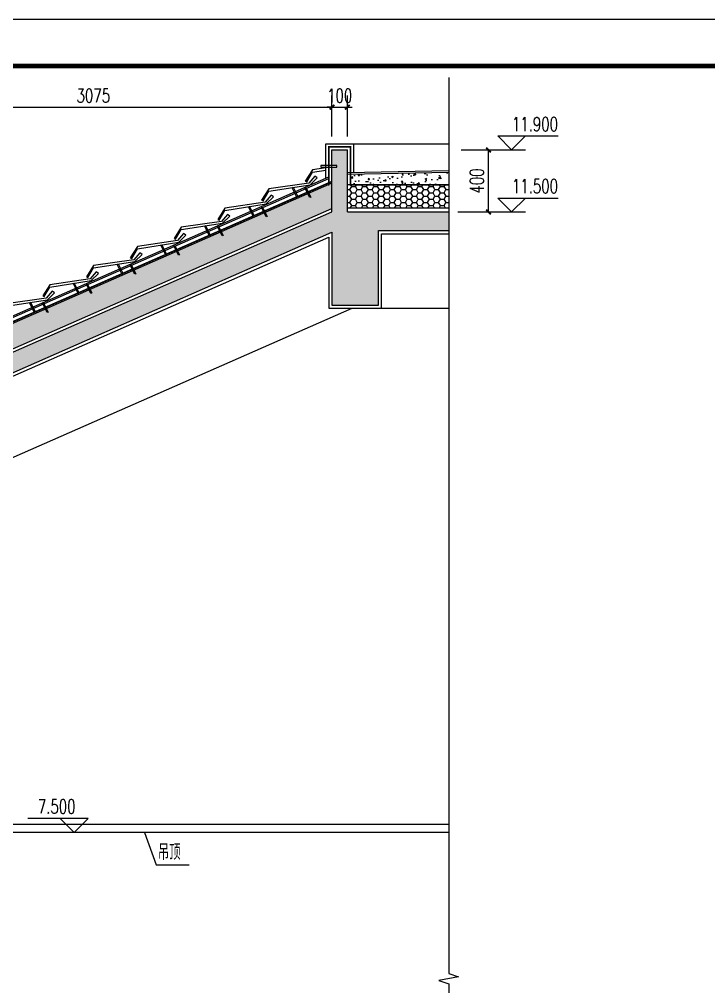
# Model space of a CAD drawing. Extents: x 63793 to 231107, y 20849 to 337643.
# Drawn here: x 147831 to 152272, y 53604 to 59841 of the extents above; entities that cross this region are included whole.
import ezdxf

# ---------------------------------------------------------------- set-up
doc = ezdxf.new("R2010")
doc.units = 0
doc.header["$LTSCALE"] = 1000
doc.header["$MEASUREMENT"] = 0
doc.linetypes.add('CONTINOUS', pattern=[0])
doc.linetypes.add('DASH', pattern=[0.35, 0.25, -0.1])
for name, color, linetype in [('DIM_ELEV', 3, 'Continuous'), ('DIM_LEAD', 3, 'Continuous'), ('DIM_SYMB', 3, 'Continuous'), ('PUB_DIM', 3, 'Continuous'), ('PUB_TEXT', 7, 'Continuous'), ('PUB_TITLE', 4, 'Continuous'), ('SURFACE', 6, 'Continuous'), ('WALL', 2, 'Continuous'), ('填充', 8, 'Continuous'), ('干挂', 155, 'Continuous')]:
    doc.layers.add(name, color=color, linetype=linetype)
doc.styles.add('_TCH_DIM', font='SIMPLEX', dxfattribs={"bigfont": 'GBCBIG'})
doc.styles.add('_TCH_DIM_T3', font='SIMPLEX', dxfattribs={"width": 0.705882, "bigfont": 'GBCBIG'})
doc.dimstyles.new('_TCH_ARCH&&30', dxfattribs={"dimtxt": 89.25, "dimasz": 30, "dimexe": 75, "dimexo": 90, "dimgap": 30, "dimtad": 1, "dimdec": 0, "dimzin": 0, "dimdsep": 46, "dimtxsty": '_TCH_DIM_T3', "dimblk": 'ARCHTICK', "dimcen": 0.09, "dimclrt": 7, "dimazin": 2, "dimtfac": 1, "dimtdec": 0, "dimtix": 1, "dimtmove": 2, "dimatfit": 3, "dimldrblk": 'ARCHTICK', "dimfxl": 0, "dimtolj": 1, "dimtzin": 0, "dimarcsym": 0})

# ---------------------------------------------------------------- blocks, each defined once
blk = doc.blocks.new('_ArchTick')
at = {"color": 0, "linetype": 'ByBlock', "const_width": 0.4}
blk.add_lwpolyline([(-0.5, -0.5), (0.5, 0.5)], dxfattribs=at)
blk = doc.blocks.new('*D359')
at = {"layer": 'Defpoints', "color": 0, "transparency": 16777216}
for p in [(149944.6, 59274.5), (149844.6, 58995.9), (149944.6, 58995.9)]:
    blk.add_point(p, dxfattribs=at)
at = {"layer": 'PUB_DIM', "color": 0, "lineweight": -2, "transparency": 16777216}
for p, q in [((149844.6, 59085.9), (149844.6, 59349.5)), ((149944.6, 59085.9), (149944.6, 59349.5)), ((149844.6, 59274.5), (149814.6, 59274.5)), ((149844.6, 59274.5), (149944.6, 59274.5)), ((149944.6, 59274.5), (149974.6, 59274.5))]:
    blk.add_line(p, q, dxfattribs=at)
at = {"layer": 'PUB_DIM', "color": 0, "lineweight": -2, "transparency": 16777216, "xscale": 30, "yscale": 30, "zscale": 30}
blk.add_blockref('_ArchTick', (149844.6, 59274.5), dxfattribs=at)
at = {"layer": 'PUB_DIM', "color": 0, "lineweight": -2, "transparency": 16777216, "xscale": 30, "yscale": 30, "zscale": 30, "rotation": 180}
blk.add_blockref('_ArchTick', (149944.6, 59274.5), dxfattribs=at)
at = {"layer": 'PUB_DIM', "color": 7, "transparency": 16777216, "insert": (149894.6, 59349.2), "char_height": 89.25, "attachment_point": 5, "style": '_TCH_DIM_T3'}
blk.add_mtext('\\A1;100', dxfattribs=at)
blk = doc.blocks.new('*D360')
at = {"layer": 'Defpoints', "color": 0, "transparency": 16777216}
for p in [(149844.6, 59274.5), (146769.6, 58995.9), (149844.6, 58995.9)]:
    blk.add_point(p, dxfattribs=at)
at = {"layer": 'PUB_DIM', "color": 0, "lineweight": -2, "transparency": 16777216}
for p, q in [((146769.6, 59085.9), (146769.6, 59349.5)), ((149844.6, 59085.9), (149844.6, 59349.5)), ((146769.6, 59274.5), (149844.6, 59274.5))]:
    blk.add_line(p, q, dxfattribs=at)
at = {"layer": 'PUB_DIM', "color": 0, "lineweight": -2, "transparency": 16777216, "xscale": 30, "yscale": 30, "zscale": 30, "rotation": 180}
blk.add_blockref('_ArchTick', (146769.6, 59274.5), dxfattribs=at)
at = {"layer": 'PUB_DIM', "color": 0, "lineweight": -2, "transparency": 16777216, "xscale": 30, "yscale": 30, "zscale": 30}
blk.add_blockref('_ArchTick', (149844.6, 59274.5), dxfattribs=at)
at = {"layer": 'PUB_DIM', "color": 7, "transparency": 16777216, "insert": (148307.1, 59349.2), "char_height": 89.25, "attachment_point": 5, "style": '_TCH_DIM_T3'}
blk.add_mtext('\\A1;3075', dxfattribs=at)
blk = doc.blocks.new('*D364')
at = {"layer": 'Defpoints', "color": 0, "transparency": 16777216}
for p in [(150635.1, 58998.9), (150853.2, 58998.9), (150635.1, 58598.9)]:
    blk.add_point(p, dxfattribs=at)
at = {"layer": 'PUB_DIM', "color": 0, "lineweight": -2, "transparency": 16777216}
for p, q in [((150725.1, 58998.9), (150928.2, 58998.9)), ((150853.2, 58598.9), (150853.2, 58998.9)), ((150725.1, 58598.9), (150928.2, 58598.9))]:
    blk.add_line(p, q, dxfattribs=at)
at = {"layer": 'PUB_DIM', "color": 0, "lineweight": -2, "transparency": 16777216, "xscale": 30, "yscale": 30, "zscale": 30}
for p, rotation in [((150853.2, 58998.9), 90), ((150853.2, 58598.9), 270)]:
    blk.add_blockref('_ArchTick', p, dxfattribs=dict(at, rotation=rotation))
at = {"layer": 'PUB_DIM', "color": 7, "transparency": 16777216, "insert": (150778.6, 58798.9), "char_height": 89.25, "attachment_point": 5, "rotation": 90, "style": '_TCH_DIM_T3'}
blk.add_mtext('\\A1;400', dxfattribs=at)

msp = doc.modelspace()

# ---------------------------------------------------------------- hatches: boundary and pattern name
at = {"layer": '填充'}
h = msp.add_hatch(dxfattribs=at)
h.set_pattern_fill('钢筋混凝土', color=256, scale=30, style=0)
h.set_pattern_definition([(45, (-55094.36, 196788.39), (-53.033009, 53.033009), []), (50, (-55094.36, 196788.39), (215.17805, -18.82564), [22.5, -247.5]), (355, (-55094.36, 196788.4), (-41.6254, 225.65764), [18, -198]), (100.4514, (-55076.43, 196786.82), (173.55281, 206.83186), [19.12206, -210.34263]), (46.1842, (-55094.36, 196848.4), (320.17231, -49.6557), [33.75, -371.25]), (96.6356, (-55067.68, 196844.25), (280.3988, 292.23536), [28.6831, -315.5139]), (351.1842, (-55094.36, 196848.4), (280.3986, 292.2356), [27, -297]), (21, (-55064.36, 196833.39), (179.07212, -120.78567), [22.5, -247.5]), (326, (-55064.36, 196833.4), (72.9946, 217.54501), [18, -198]), (71.4514, (-55049.44, 196823.32), (252.06679, 96.75915), [19.12206, -210.34263]), (37.5, (-55094.36, 196788.39), (3.647957, 99.868156), [0, -195.6, 0, -201, 0, -198.75]), (7.5, (-55094.36, 196788.39), (78.92086, 118.323514), [0, -114.6, 0, -191.1, 0, -75.75]), (327.5, (-55161.26, 196788.39), (160.14673, -6.766462), [0, -75, 0, -234, 0, -310.5]), (317.5, (-55191.26, 196788.39), (174.95585, 30.031495), [0, -97.5, 0, -155.4, 0, -220.5])])
h.paths.add_polyline_path([(146819.6, 57137.5), (146769.6, 57115.5), (146769.6, 55892.7), (146819.6, 55892.7)], flags=17)
h.paths.add_polyline_path([(146769.6, 57115.5), (146719.6, 57093.5), (146719.6, 55892.7), (146769.6, 55892.7)], flags=17)
h.paths.add_polyline_path([(146569.6, 55892.7), (146419.6, 55892.7), (146419.6, 55148.9), (146569.6, 55148.9)])
h.paths.add_polyline_path([(146169.6, 51898.9), (145869.6, 51898.9), (145869.6, 50698.9), (146169.6, 50698.9), (146169.6, 50698.9)])
h.paths.add_polyline_path([(150144.6, 58478.9), (150597.6, 58478.9), (150597.6, 58598.9), (149944.6, 58598.9), (149944.6, 58998.9), (149844.6, 58998.9), (149844.6, 58899.5), (149876.7, 58899.5), (149876.7, 58888.9), (149844.6, 58888.9), (149844.6, 58598.9), (145275.3, 56589.4), (145206.9, 56745), (145185.9, 56735.8), (145194.9, 56717.7), (145189.1, 56714.8), (145179.9, 56733.2), (145069.6, 56684.7), (145069.6, 56498.9), (145069.6, 56198.9), (144369.6, 56198.9), (144369.6, 56498.9), (144269.6, 56498.9), (144269.6, 56098.9), (145369.6, 56098.9), (145369.6, 56499.8), (146419.6, 56961.6), (146419.6, 55892.7), (146719.6, 55892.7), (146719.6, 57093.5), (149844.6, 58467.9), (149844.6, 57998.9), (150144.6, 57998.9)])
h.paths.add_polyline_path([(146466.1, 56438.8), (146673.1, 56438.8), (146673.1, 56303.8), (146466.1, 56303.8)], flags=24)
h.paths.add_polyline_path([(145916.1, 54309.3), (146123.1, 54309.3), (146123.1, 54174.3), (145916.1, 54174.3)], flags=24)
h.paths.add_polyline_path([(146569.6, 54748.9), (146569.6, 55148.9), (146419.6, 55148.9), (146419.6, 54848.9), (145869.6, 54848.9), (145869.6, 53698.9), (146169.6, 53698.9), (146169.6, 54748.9)])
h = msp.add_hatch(dxfattribs=at)
h.set_pattern_fill('混凝土', color=256, scale=15, style=0)
h.set_pattern_definition([(50, (-54160.01, 196788.39), (107.589027, -9.41282), [11.25, -123.75]), (355, (-54160.01, 196788.39), (-20.8127, 112.82882), [9, -99]), (100.4514, (-54151.04, 196787.61), (86.776407, 103.41593), [9.56103, -105.171317]), (46.1842, (-54160.01, 196818.39), (160.08616, -24.82785), [16.875, -185.625]), (96.6356, (-54146.67, 196816.32), (140.19941, 146.11768), [14.34154, -157.75695]), (351.1842, (-54160.01, 196818.39), (140.19929, 146.11779), [13.5, -148.5]), (21, (-54145.01, 196810.89), (89.536058, -60.392834), [11.25, -123.75]), (326, (-54145.01, 196810.89), (36.4973, 108.772507), [9, -99]), (71.4514, (-54137.55, 196805.86), (126.033394, 48.379575), [9.56103, -105.171317]), (37.5, (-54160.01, 196788.39), (1.823978, 49.934078), [0, -97.8, 0, -100.5, 0, -99.375]), (7.5, (-54160.01, 196788.39), (39.460431, 59.161757), [0, -57.3, 0, -95.55, 0, -37.875]), (327.5, (-54193.46, 196788.39), (80.0733654, -3.383231), [0, -37.5, 0, -117, 0, -155.25]), (317.5, (-54208.46, 196788.39), (87.477925, 15.015747), [0, -48.75, 0, -77.7, 0, -110.25])])
h.paths.add_polyline_path([(150597.6, 58854.5), (149964.6, 58841.8), (149964.6, 58773.9), (150597.6, 58773.9)])
at = {"layer": '填充', "linetype": 'CONTINOUS'}
h = msp.add_hatch(dxfattribs=at)
h.set_pattern_fill('HONEY', color=256, scale=15, style=0)
h.set_pattern_definition([(0, (-55094.361, 196788.39), (35.71875, 20.622225), [23.8125, -47.625]), (120, (-55094.361, 196788.39), (-35.7187457, 20.6222324), [23.8125, -47.625]), (60, (-55094.361, 196788.39), (4.3e-06, 41.2444574), [-47.625, 23.8125])])
h.paths.add_polyline_path([(145869.6, 51898.9), (145949.6, 51898.9), (145949.6, 51948.9), (145819.6, 51948.9), (145819.6, 50648.9), (145949.6, 50648.9), (145949.6, 50698.9), (145869.6, 50698.9)])
h.paths.add_polyline_path([(146419.6, 56961.6), (146369.6, 56939.6), (146369.6, 54898.9), (145819.6, 54898.9), (145819.6, 53648.9), (145949.6, 53648.9), (145949.6, 53698.9), (145869.6, 53698.9), (145869.6, 54848.9), (146419.6, 54848.9), (146419.6, 55148.9)])
h.paths.add_polyline_path([(149844.6, 58620.8), (149844.6, 58784.7), (148177.2, 58051.4), (148198.4, 57896.8)])
h.paths.add_polyline_path([(145206.8, 56745), (145273.9, 56610.7), (148198.4, 57896.8), (148177.2, 58051.4)])
h = msp.add_hatch(dxfattribs=at)
h.set_pattern_fill('HONEY', color=256, scale=15, style=0)
h.set_pattern_definition([(0, (-54160.01, 196788.39), (35.71875, 20.622225), [23.8125, -47.625]), (120, (-54160.01, 196788.39), (-35.7187457, 20.6222324), [23.8125, -47.625]), (60, (-54160.01, 196788.39), (4.3e-06, 41.2444574), [-47.625, 23.8125])])
h.paths.add_polyline_path([(150191.1, 58773.9), (149944.6, 58773.9), (149944.6, 58623.9), (150191.1, 58623.9)])
h.paths.add_polyline_path([(150597.6, 58623.9), (150597.6, 58773.9), (150191.1, 58773.9), (150191.1, 58623.9)])

# ---------------------------------------------------------------- linework, layer by layer
for p, q in [((149984.6, 59038.9), (150597.6, 59038.9)), ((145003.9, 56705), (149824.6, 58825)), ((150597.6, 58864.5), (149944.6, 58851.4)), ((150597.6, 58854.5), (149944.6, 58841.4)), ((145013.9, 56698.4), (149824.6, 58814.1)), ((150597.6, 58773.9), (149944.6, 58773.9)), ((150597.6, 58623.9), (149944.6, 58623.9)), ((146847.6, 56603.6), (149974.9, 57978.9)), ((150164.6, 57978.9), (150597.6, 57978.9))]:
    msp.add_line(p, q)
at = {"color": 42}
for p, q in [((150597.6, 54648.9), (146189.6, 54648.9)), ((150597.6, 54598.9), (146189.6, 54598.9))]:
    msp.add_line(p, q, dxfattribs=at)
msp.add_lwpolyline([(149804.6, 58816.2), (149804.6, 59038.9), (149984.6, 59038.9), (149984.6, 58851.4)])
at = {"color": 6, "linetype": 'DASH', "ltscale": 0.5, "const_width": 10}
msp.add_lwpolyline([(150597.6, 58773.9), (149964.6, 58773.9), (149964.6, 59018.9), (149824.6, 59018.9), (149824.6, 58780.4)], dxfattribs=at)
msp.add_lwpolyline([(149844.6, 58795.6), (145039.6, 56682.4), (145039.6, 56278.9, -0.414214), (144989.6, 56228.9), (144399.6, 56228.9), (144399.6, 56528.9), (144249.6, 56528.9)], format="xyb", dxfattribs=at)
at = {"layer": 'DIM_ELEV'}
for p, q in [((151002.9, 58998.9), (150912.9, 59088.9)), ((150912.9, 59088.9), (151301.7, 59088.9)), ((151002.9, 58998.9), (151092.9, 59088.9)), ((150677.5, 58998.9), (151092.9, 58998.9)), ((151002.9, 58598.9), (150912.9, 58688.9)), ((150912.9, 58688.9), (151301.7, 58688.9)), ((151002.9, 58598.9), (151092.9, 58688.9)), ((150657, 58598.9), (151092.9, 58598.9)), ((148274, 54688.9), (147885.2, 54688.9)), ((148184, 54598.9), (148094, 54688.9)), ((148184, 54598.9), (148274, 54688.9))]:
    msp.add_line(p, q, dxfattribs=at)
at = {"layer": 'DIM_LEAD'}
for p, q in [((148637.9, 54598.9), (148712.2, 54389.8)), ((148712.2, 54389.8), (148712.2, 54389.8)), ((148712.2, 54389.8), (148925.8, 54389.8))]:
    msp.add_line(p, q, dxfattribs=at)
at = {"layer": 'DIM_SYMB'}
msp.add_lwpolyline([(150597.6, 59466.5), (150597.6, 53689.5), (150660.6, 53666.6), (150534.6, 53644.3), (150597.6, 53622), (150597.6, 47844.9)], dxfattribs=at)
at = {"layer": 'PUB_TITLE'}
msp.add_lwpolyline([(139054.7, 47241.1), (165814.7, 47241.1), (165814.7, 59841.1), (139054.7, 59841.1)], close=True, dxfattribs=at)
at = {"layer": 'PUB_TITLE', "const_width": 30}
msp.add_lwpolyline([(139804.7, 47541.1), (165514.7, 47541.1), (165514.7, 59541.1), (139804.7, 59541.1)], close=True, dxfattribs=at)
at = {"layer": 'SURFACE'}
for points in [[(149824.6, 58770), (149824.6, 59018.9), (149964.6, 59018.9), (149964.6, 58851.4)], [(149844.6, 58784.7), (145050.5, 56676.3), (145049.6, 56514)], [(145267.3, 56607.7), (149844.6, 58620.8)], [(149824.6, 58437.2), (149824.6, 57978.9), (150164.6, 57978.9), (150164.6, 58458.9), (150597.6, 58458.9)], [(146839.6, 55872.7), (146839.6, 57124.4), (149824.6, 58437.2)]]:
    msp.add_lwpolyline(points, dxfattribs=at)
at = {"layer": 'WALL'}
for p, q in [((149844.6, 58598.9), (149844.6, 58998.9)), ((149844.6, 58998.9), (149944.6, 58998.9)), ((149944.6, 58598.9), (149944.6, 58998.9)), ((149944.6, 58598.9), (150597.6, 58598.9)), ((146819.6, 57137.5), (149844.6, 58467.9)), ((149844.6, 58467.9), (149844.6, 57998.9)), ((150144.6, 58478.9), (150597.6, 58478.9)), ((150144.6, 57998.9), (150144.6, 58478.9)), ((149844.6, 57998.9), (150144.6, 57998.9))]:
    msp.add_line(p, q, dxfattribs=at)
msp.add_lwpolyline([(145069.6, 56498.9), (145069.6, 56684.7), (145206.9, 56745), (145275.3, 56589.4), (149844.6, 58598.9)], dxfattribs=at)
at = {"layer": '干挂'}
for p, q in [((149673.4, 58798.5), (149682.8, 58794.2)), ((149391.3, 58674.9), (149400.7, 58670.7)), ((149109.2, 58551.4), (149118.6, 58547.2)), ((148827.1, 58427.9), (148836.5, 58423.6)), ((148545, 58304.3), (148554.4, 58300.1)), ((148262.9, 58180.8), (148272.3, 58176.6)), ((147980.8, 58057.3), (147990.2, 58053))]:
    msp.add_line(p, q, dxfattribs=at)
for points in [[(149804.6, 58883.4), (149719.5, 58871.1), (149673.4, 58798.4)], [(149400.7, 58670.7), (149437.8, 58732.8), (149703.6, 58774.5), (149750.7, 58819.7), (149735.5, 58830.2), (149696.4, 58785.1), (149437.4, 58747.6), (149391.3, 58674.9)], [(149682.8, 58794.2), (149719.9, 58856.3), (149804.6, 58869.6)], [(149118.6, 58547.2), (149155.7, 58609.3), (149421.5, 58651), (149468.6, 58696.1), (149453.4, 58706.7), (149414.3, 58661.6), (149155.3, 58624), (149109.2, 58551.4)], [(148836.5, 58423.6), (148873.6, 58485.8), (149139.4, 58527.5), (149186.5, 58572.6), (149171.3, 58583.2), (149132.2, 58538), (148873.2, 58500.5), (148827.1, 58427.9)], [(148554.4, 58300.1), (148591.5, 58362.2), (148857.3, 58403.9), (148904.4, 58449.1), (148889.2, 58459.6), (148850.1, 58414.5), (148591.1, 58377), (148545, 58304.3)], [(148272.3, 58176.6), (148309.4, 58238.7), (148575.2, 58280.4), (148622.3, 58325.5), (148607.1, 58336.1), (148568, 58291), (148309, 58253.4), (148262.9, 58180.8)], [(147990.2, 58053), (148027.3, 58115.2), (148293.1, 58156.9), (148340.2, 58202), (148325, 58212.6), (148285.9, 58167.4), (148026.9, 58129.9), (147980.8, 58057.3)], [(147708.1, 57929.5), (147745.2, 57991.6), (148011, 58033.4), (148058.1, 58078.5), (148042.9, 58089.1), (148003.8, 58043.9), (147744.8, 58006.4), (147698.7, 57933.7)]]:
    msp.add_lwpolyline(points, dxfattribs=at)
for points in [[(149876.7, 58899.5), (149772.5, 58899.5), (149772.5, 58888.9), (149876.7, 58888.9)], [(149589, 58755.2), (149594.8, 58758.1), (149624.8, 58698.2), (149618.9, 58695.3)], [(149672.7, 58751.2), (149678.5, 58754.1), (149708.5, 58694.2), (149702.6, 58691.3)], [(149306.9, 58631.7), (149312.7, 58634.6), (149342.7, 58574.7), (149336.8, 58571.8)], [(149390.6, 58627.6), (149396.4, 58630.6), (149426.4, 58570.7), (149420.5, 58567.7)], [(149024.8, 58508.1), (149030.6, 58511.1), (149060.6, 58451.2), (149054.7, 58448.2)], [(149108.5, 58504.1), (149114.3, 58507), (149144.3, 58447.2), (149138.4, 58444.2)], [(148742.7, 58384.6), (148748.5, 58387.5), (148778.5, 58327.7), (148772.6, 58324.7)], [(148826.4, 58380.6), (148832.2, 58383.5), (148862.2, 58323.6), (148856.3, 58320.7)], [(148460.6, 58261.1), (148466.4, 58264), (148496.4, 58204.1), (148490.5, 58201.2)], [(148544.3, 58257), (148550.1, 58260), (148580.1, 58200.1), (148574.2, 58197.2)], [(148178.5, 58137.5), (148184.3, 58140.5), (148214.3, 58080.6), (148208.4, 58077.7)], [(148262.2, 58133.5), (148268, 58136.4), (148298, 58076.6), (148292.1, 58073.6)], [(147896.4, 58014), (147902.2, 58016.9), (147932.2, 57957.1), (147926.4, 57954.1)], [(147980.1, 58010), (147985.9, 58012.9), (148015.9, 57953), (148010, 57950.1)]]:
    msp.add_lwpolyline(points, close=True, dxfattribs=at)

# ---------------------------------------------------------------- texts
at = {"layer": 'PUB_TEXT', "style": '_TCH_DIM', "width": 0.705882}
for s, p in [('11.900', (151004.7, 59120.4)), ('11.500', (151004.7, 58720.4)), ('7.500', (147949.5, 54720.4))]:
    msp.add_text(s, height=89.25, dxfattribs=at).set_placement(p)
at = {"layer": 'PUB_TEXT', "style": '_TCH_DIM'}
msp.add_text('吊顶', height=101.28, dxfattribs=at).set_placement((148723.6, 54421.3))

# ---------------------------------------------------------------- dimensions: what is measured, and where the dimension line sits
at = {"layer": 'PUB_DIM'}
for p1, p2, distance, text, picture, middle in [((146769.6, 58995.9), (149844.6, 58995.9), 278.6, '3075', '*D360', (148307.1, 59349.2)), ((149844.6, 58995.9), (149944.6, 58995.9), 278.6, '100', '*D359', (149894.6, 59349.2)), ((150635.1, 58598.9), (150635.1, 58998.9), -218.1, '400', '*D364', (150778.6, 58798.9))]:
    dim = msp.add_aligned_dim(p1=p1, p2=p2, distance=distance, text=text, dimstyle='_TCH_ARCH&&30', dxfattribs=at)
    dim.commit()
    dim.dimension.update_dxf_attribs({"geometry": picture, "text_midpoint": middle})

doc.saveas('drawing.dxf')
